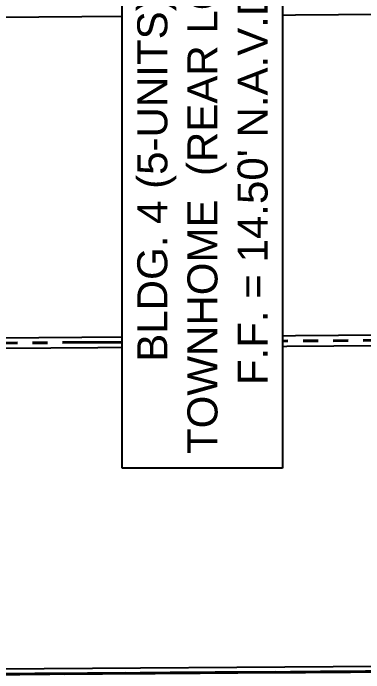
# Model space of a CAD drawing. Header units: feet. Extents: x 919634 to 928945, y 707022 to 708026.
# Drawn here: x 920130.16 to 920153.49, y 707317.61 to 707361.44 of the extents above; entities that cross this region are included whole.
import ezdxf

# ---------------------------------------------------------------- set-up
doc = ezdxf.new("R2010")
doc.units = ezdxf.units.FT
doc.header["$LTSCALE"] = 20
doc.header["$MEASUREMENT"] = 0
doc.linetypes.add('Site Plan$0$PHANTOM2', pattern=[1.25, 0.625, -0.125, 0.125, -0.125, 0.125, -0.125])
for name, color, linetype in [('-u-site-xref', 7, 'Continuous'), ('Site Plan$0$-u-site-bldg ID', 7, 'Continuous'), ('Site Plan$0$-u-site-bldg_interior', 252, 'Continuous')]:
    doc.layers.add(name, color=color, linetype=linetype)
doc.layers.add('Site Plan$0$SP-LOT LINES', color=252, linetype='Site Plan$0$PHANTOM2', lineweight=40)
doc.layers.get('-u-site-xref').off()
doc.styles.add('Site Plan$0$ARIAL', font='arial.ttf')

# ---------------------------------------------------------------- blocks, each defined once
blk = doc.blocks.new('Site Plan')
at = {"layer": 'Site Plan$0$-u-site-bldg_interior'}
for p, q in [((920122.612, 707361.136), (920157.777, 707361.393)), ((920176.813, 707340.198), (920120.775, 707339.789)), ((920129.529, 707339.186), (920177.484, 707339.536)), ((920185.025, 707318.257), (920120.935, 707317.79))]:
    blk.add_line(p, q, dxfattribs=at)
at = {"layer": 'Site Plan$0$SP-LOT LINES', "ltscale": 0.4}
for points in [[(920103.605, 707317.33), (920103.444, 707339.329), (920197.442, 707340.015), (920197.602, 707318.016)], [(920103.768, 707294.997), (920103.605, 707317.33), (920197.602, 707318.016), (920197.766, 707295.683)]]:
    blk.add_lwpolyline(points, close=True, dxfattribs=at)
at = {"layer": 'Site Plan$0$-u-site-bldg ID', "insert": (920138.418, 707350.383, 0), "char_height": 2, "width": 36.33866, "attachment_point": 2, "rotation": 90, "style": 'Site Plan$0$ARIAL', "bg_fill": 19, "box_fill_scale": 1.5, "bg_fill_color": 256, "bg_fill_transparency": 0}
blk.add_mtext("BLDG. 4 (5-UNITS)\\PTOWNHOME  (REAR LOAD)\\PF.F. = 14.50' N.A.V.D.", dxfattribs=at)

msp = doc.modelspace()

# ---------------------------------------------------------------- block references
at = {"layer": '-u-site-xref'}
msp.add_blockref('Site Plan', (0, 0), dxfattribs=at)

doc.saveas('drawing.dxf')
